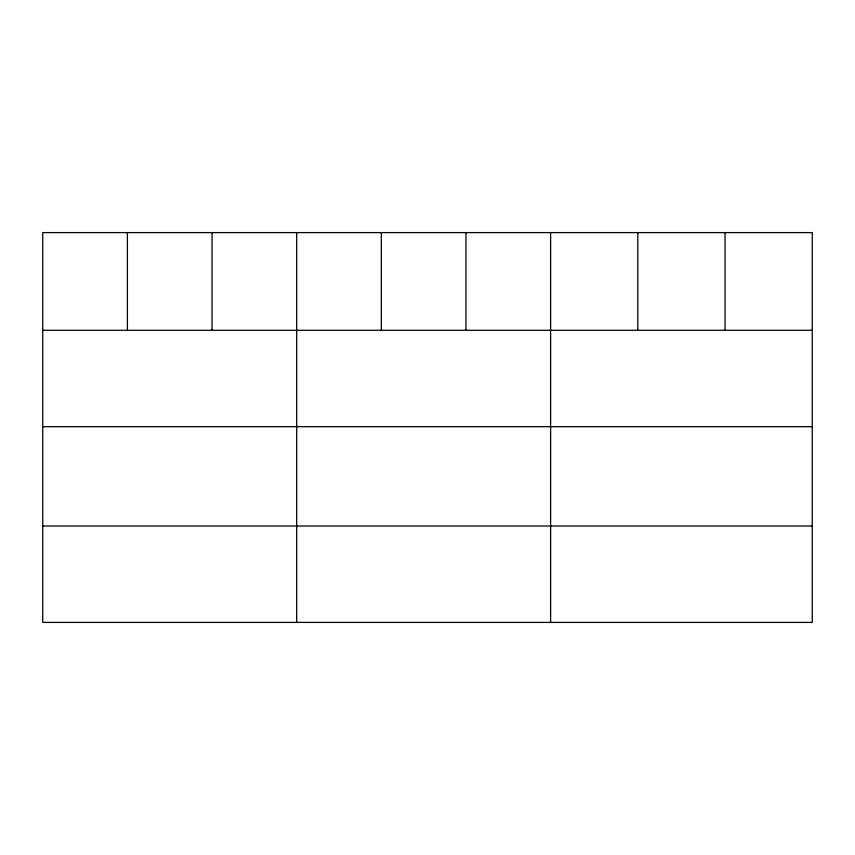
<?xml version="1.0" encoding="UTF-8"?>
<svg xmlns="http://www.w3.org/2000/svg" width="855" height="855" viewBox="0 0 855 855"><rect width="100%" height="100%" fill="white"/><g stroke="black" fill="none" stroke-linecap="round" stroke-linejoin="round"><path stroke-width="1.28" d="M42.75 330.287L812.25 330.287M42.75 426.688L812.25 426.688M42.75 526.007L812.25 526.007M725.04 232.603L725.04 330.287M637.83 232.603L637.83 330.287M550.62 232.603L550.62 622.397M465.975 232.603L465.975 330.287M381.33 232.603L381.33 330.287M296.685 232.603L296.685 622.397M212.04 232.603L212.04 330.287M127.395 232.603L127.395 330.287M812.25 232.603L42.75 232.603L42.75 622.397L812.25 622.397L812.25 232.603"/></g></svg>
